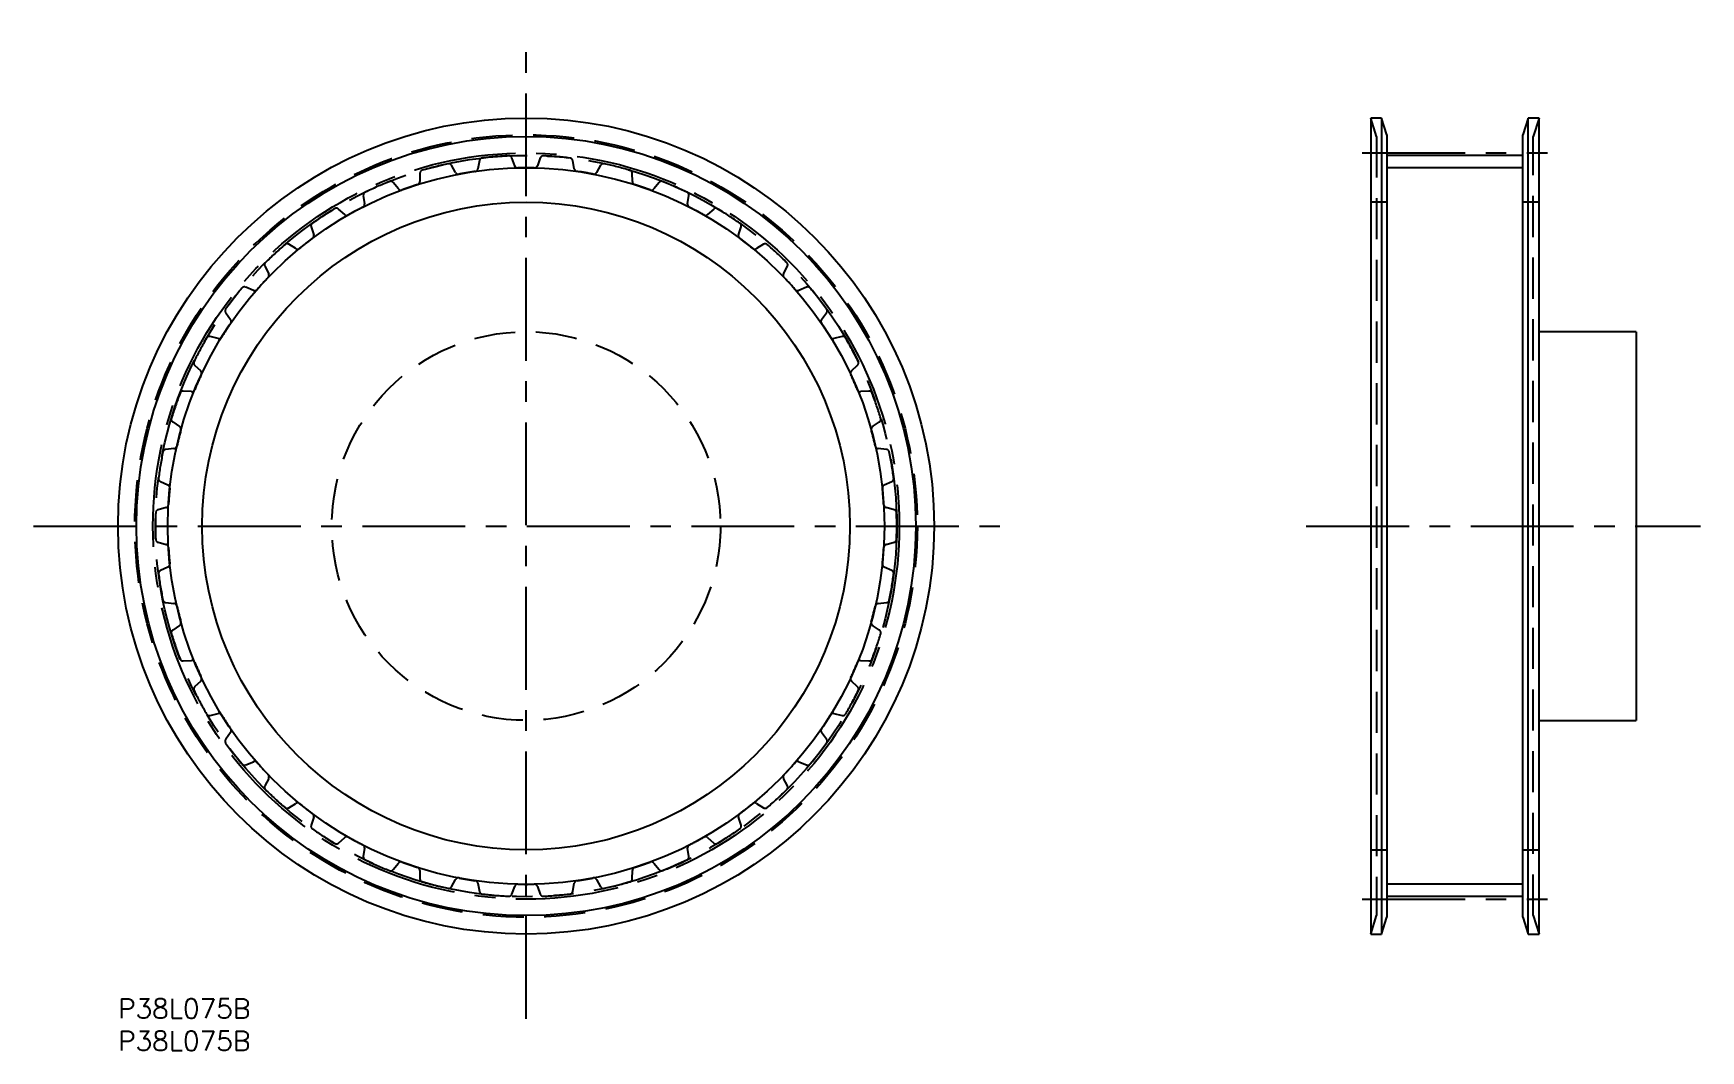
# Model space of a CAD drawing. Extents: x -13 to 244, y -8 to 149.
import ezdxf

# ---------------------------------------------------------------- set-up
doc = ezdxf.new("R2010")
doc.units = 0
doc.header["$LTSCALE"] = 0.5
for name, pattern in [('CENTER', [50.8, 31.75, -6.35, 6.35, -6.35]), ('DASHED', [19.05, 12.7, -6.35]), ('PHANTOM', [63.5, 31.75, -6.35, 6.35, -6.35, 6.35, -6.35])]:
    doc.linetypes.add(name, pattern=pattern)
for name, color, linetype in [('MSM_CENTER', 1, 'CENTER'), ('MSM_CONTINUOUS', 7, 'CONTINUOUS'), ('MSM_DASHED', 4, 'DASHED'), ('MSM_IMAGINARY', 6, 'PHANTOM'), ('MSM_NARROW', 5, 'CONTINUOUS'), ('MSM_PART_NUMBER', 7, 'CONTINUOUS')]:
    doc.layers.add(name, color=color, linetype=linetype)
doc.styles.get("Standard").update_dxf_attribs({"font": 'txt.shx', "height": 3, "bigfont": 'bigfont.shx'})

msp = doc.modelspace()

# ---------------------------------------------------------------- linework, layer by layer
at = {"layer": 'MSM_CENTER'}
for p, q in [((63, -3.07), (63, 149.07)), ((192.09, 130.61), (220.69, 130.61)), ((-13.07, 73), (139.07, 73)), ((183.44, 73), (244.33, 73)), ((192.09, 15.4), (220.69, 15.4))]:
    msp.add_line(p, q, dxfattribs=at)
msp.add_circle((63, 73), 57.61, dxfattribs=at)
at = {"layer": 'MSM_CONTINUOUS'}
for p, q in [((195.07, 136), (193.39, 136)), ((193.39, 136), (193.39, 10)), ((195.89, 133.4), (195.07, 136)), ((195.07, 136), (195.07, 10)), ((217.71, 136), (216.89, 133.4)), ((219.39, 136), (217.71, 136)), ((217.71, 10), (217.71, 136)), ((219.39, 10), (219.39, 136)), ((195.89, 133.4), (195.89, 12.6)), ((216.89, 12.6), (216.89, 133.4)), ((216.89, 130.23), (195.89, 130.23)), ((234.39, 103), (219.39, 103)), ((234.39, 103), (234.39, 43)), ((219.39, 43), (234.39, 43)), ((216.89, 15.78), (195.89, 15.78)), ((195.07, 10), (195.89, 12.6)), ((216.89, 12.6), (217.71, 10)), ((193.39, 10), (195.07, 10)), ((217.71, 10), (219.39, 10))]:
    msp.add_line(p, q, dxfattribs=at)
for radius in [63, 60.15, 50]:
    msp.add_circle((63, 73), radius, dxfattribs=at)
at = {"layer": 'MSM_DASHED'}
for p, q in [((194.29, 133.15), (193.39, 136)), ((219.39, 136), (218.49, 133.15)), ((194.29, 133.15), (194.29, 12.85)), ((218.49, 12.85), (218.49, 133.15)), ((55.8, 129.42), (55.57, 128.16)), ((61.25, 128.63), (60.81, 129.83)), ((65.19, 129.83), (64.75, 128.63)), ((70.43, 128.16), (70.2, 129.42)), ((46.61, 127.46), (46.59, 126.18)), ((52.12, 127.58), (51.49, 128.7)), ((74.51, 128.7), (73.88, 127.58)), ((79.41, 126.18), (79.39, 127.46)), ((37.87, 124.02), (38.06, 122.76)), ((43.28, 125.05), (42.48, 126.04)), ((83.52, 126.04), (82.72, 125.05)), ((87.94, 122.76), (88.13, 124.02)), ((34.99, 121.09), (34.03, 121.94)), ((91.97, 121.94), (91.01, 121.09)), ((195.89, 123), (193.39, 123)), ((219.39, 123), (216.89, 123)), ((29.82, 119.19), (30.21, 117.97)), ((95.79, 117.97), (96.18, 119.19)), ((27.45, 115.83), (26.37, 116.51)), ((99.63, 116.51), (98.55, 115.83)), ((22.67, 113.1), (23.26, 111.96)), ((102.74, 111.96), (103.33, 113.1)), ((20.89, 109.39), (19.71, 109.88)), ((106.29, 109.88), (105.11, 109.39)), ((16.62, 105.92), (17.39, 104.89)), ((108.61, 104.89), (109.38, 105.92)), ((15.47, 101.96), (14.22, 102.25)), ((111.78, 102.25), (110.53, 101.96)), ((11.83, 97.83), (12.76, 96.95)), ((113.24, 96.95), (114.17, 97.83)), ((11.35, 93.75), (10.07, 93.83)), ((115.93, 93.83), (114.65, 93.75)), ((8.44, 89.07), (9.5, 88.35)), ((116.5, 88.35), (117.56, 89.07)), ((8.64, 84.96), (7.37, 84.83)), ((118.63, 84.83), (117.36, 84.96)), ((6.54, 79.87), (7.71, 79.34)), ((118.29, 79.34), (119.46, 79.87)), ((7.42, 75.85), (6.18, 75.51)), ((119.82, 75.51), (118.58, 75.85)), ((6.18, 70.49), (7.42, 70.15)), ((118.58, 70.15), (119.82, 70.49)), ((7.71, 66.66), (6.54, 66.13)), ((119.46, 66.13), (118.29, 66.66)), ((7.37, 61.17), (8.64, 61.04)), ((117.36, 61.04), (118.63, 61.17)), ((9.5, 57.65), (8.44, 56.93)), ((117.56, 56.93), (116.5, 57.65)), ((10.07, 52.17), (11.35, 52.25)), ((114.65, 52.25), (115.93, 52.17)), ((12.76, 49.05), (11.83, 48.17)), ((114.17, 48.17), (113.24, 49.05)), ((14.22, 43.75), (15.47, 44.04)), ((110.53, 44.04), (111.78, 43.75)), ((17.39, 41.11), (16.62, 40.08)), ((109.38, 40.08), (108.61, 41.11)), ((19.71, 36.12), (20.89, 36.61)), ((105.11, 36.61), (106.29, 36.12)), ((23.26, 34.04), (22.67, 32.9)), ((103.33, 32.9), (102.74, 34.04)), ((26.37, 29.49), (27.45, 30.17)), ((98.55, 30.17), (99.63, 29.49)), ((30.21, 28.03), (29.82, 26.81)), ((96.18, 26.81), (95.79, 28.03)), ((34.03, 24.06), (34.99, 24.91)), ((38.06, 23.24), (37.87, 21.98)), ((88.13, 21.98), (87.94, 23.24)), ((91.01, 24.91), (91.97, 24.06)), ((42.48, 19.96), (43.28, 20.95)), ((82.72, 20.95), (83.52, 19.96)), ((193.39, 23), (195.89, 23)), ((216.89, 23), (219.39, 23)), ((46.59, 19.82), (46.61, 18.54)), ((51.49, 17.3), (52.12, 18.42)), ((73.88, 18.42), (74.51, 17.3)), ((79.39, 18.54), (79.41, 19.82)), ((55.57, 17.84), (55.8, 16.58)), ((60.81, 16.17), (61.25, 17.37)), ((64.75, 17.37), (65.19, 16.17)), ((70.2, 16.58), (70.43, 17.84)), ((193.39, 10), (194.29, 12.85)), ((218.49, 12.85), (219.39, 10))]:
    msp.add_line(p, q, dxfattribs=at)
for radius in [60.4, 30]:
    msp.add_circle((63, 73), radius, dxfattribs=at)
for centre, radius, start, end in [((63, 73), 57.22, 102.1577, 106.2633), ((51.05, 128.45), 0.5, 29.4737, 102.1577), ((56.29, 129.33), 0.5, 96.7896, 169.4737), ((63, 73), 57.23, 92.684, 96.7896), ((60.34, 129.66), 0.5, 20, 92.684), ((65.66, 129.66), 0.5, 87.316, 160), ((63, 73), 57.22, 83.2104, 87.316), ((69.71, 129.33), 0.5, 10.5263, 83.2104), ((74.95, 128.45), 0.5, 77.8423, 150.5263), ((63, 73), 57.22, 73.7367, 77.8423), ((63, 73), 57.22, 111.6314, 115.737), ((42.09, 125.73), 0.5, 38.9474, 111.6314), ((46.09, 126.19), 0.5, 287.6351, 358.9474), ((47.11, 127.46), 0.5, 106.2633, 178.9474), ((52.55, 127.83), 0.5, 209.4737, 280.786), ((63, 73), 55.31, 98.1614, 100.786), ((55.08, 128.25), 0.5, 278.1614, 349.4737), ((61.72, 128.8), 0.5, 200, 271.3123), ((63, 73), 55.32, 88.6877, 91.3123), ((64.28, 128.8), 0.5, 268.6877, 340), ((70.92, 128.25), 0.5, 190.5263, 261.8386), ((63, 73), 55.32, 79.214, 81.8386), ((73.45, 127.83), 0.5, 259.214, 330.5263), ((78.89, 127.46), 0.5, 1.0526, 73.7367), ((79.91, 126.19), 0.5, 181.0526, 252.3649), ((83.91, 125.73), 0.5, 68.3686, 141.0526), ((63, 73), 57.22, 64.263, 68.3686), ((38.37, 124.1), 0.5, 115.737, 188.4211), ((43.67, 125.36), 0.5, 218.9474, 290.2597), ((63, 73), 55.31, 107.6351, 110.2597), ((63, 73), 55.31, 69.7403, 72.3649), ((82.33, 125.36), 0.5, 249.7403, 321.0526), ((87.63, 124.1), 0.5, 351.5789, 64.263), ((63, 73), 57.22, 121.1051, 125.2107), ((33.7, 121.57), 0.5, 48.4211, 121.1051), ((35.32, 121.47), 0.5, 228.4211, 299.7333), ((63, 73), 55.31, 117.1088, 119.7333), ((37.57, 122.68), 0.5, 297.1088, 8.4211), ((88.43, 122.68), 0.5, 171.5789, 242.8912), ((63, 73), 55.31, 60.2667, 62.8912), ((90.68, 121.47), 0.5, 240.2667, 311.5789), ((92.3, 121.57), 0.5, 58.8949, 131.5789), ((63, 73), 57.22, 54.7893, 58.8949), ((30.29, 119.35), 0.5, 125.2107, 197.8947), ((95.71, 119.35), 0.5, 342.1053, 54.7893), ((63, 73), 57.22, 130.5788, 134.6844), ((26.1, 116.08), 0.5, 57.8947, 130.5788), ((27.72, 116.25), 0.5, 237.8947, 309.207), ((63, 73), 55.32, 126.5825, 129.207), ((29.74, 117.82), 0.5, 306.5824, 17.8947), ((96.26, 117.82), 0.5, 162.1053, 233.4175), ((63, 73), 55.31, 50.793, 53.4175), ((98.28, 116.25), 0.5, 230.793, 302.1053), ((99.9, 116.08), 0.5, 49.4212, 122.1053), ((63, 73), 57.22, 45.3156, 49.4212), ((23.11, 113.33), 0.5, 134.6844, 207.3684), ((102.89, 113.33), 0.5, 332.6316, 45.3156), ((63, 73), 55.31, 136.0561, 138.6807), ((22.81, 111.73), 0.5, 316.0561, 27.3684), ((103.19, 111.73), 0.5, 152.6316, 223.9439), ((63, 73), 55.32, 41.3193, 43.9439), ((63, 73), 57.22, 140.0525, 144.1581), ((19.51, 109.42), 0.5, 67.3684, 140.0525), ((21.08, 109.85), 0.5, 247.3684, 318.6807), ((104.92, 109.85), 0.5, 221.3193, 292.6316), ((106.49, 109.42), 0.5, 39.9475, 112.6316), ((63, 73), 57.22, 35.8419, 39.9475), ((17.02, 106.22), 0.5, 144.1581, 216.8421), ((108.98, 106.22), 0.5, 323.1579, 35.8419), ((63, 73), 55.32, 145.5298, 148.1544), ((16.98, 104.59), 0.5, 325.5298, 36.8421), ((109.02, 104.59), 0.5, 143.1579, 214.4702), ((63, 73), 55.31, 31.8456, 34.4702), ((63, 73), 57.22, 149.5261, 153.6318), ((14.11, 101.77), 0.5, 76.8421, 149.5261), ((15.59, 102.45), 0.5, 256.8421, 328.1544), ((110.41, 102.45), 0.5, 211.8456, 283.1579), ((111.89, 101.77), 0.5, 30.4739, 103.1579), ((63, 73), 57.22, 26.3682, 30.4739), ((12.18, 98.19), 0.5, 153.6318, 226.3158), ((113.82, 98.19), 0.5, 313.6842, 26.3682), ((63, 73), 55.32, 155.0035, 157.6281), ((12.41, 96.59), 0.5, 335.0035, 46.3158), ((113.59, 96.59), 0.5, 133.6842, 204.9965), ((63, 73), 55.31, 22.3719, 24.9965), ((63, 73), 57.22, 158.9998, 163.1054), ((10.04, 93.33), 0.5, 86.3158, 158.9998), ((11.39, 94.24), 0.5, 266.3158, 337.6281), ((114.61, 94.24), 0.5, 202.3719, 273.6842), ((115.96, 93.33), 0.5, 21.0002, 93.6842), ((63, 73), 57.22, 16.8946, 21.0002), ((8.72, 89.48), 0.5, 163.1054, 235.7895), ((63, 73), 55.31, 164.4772, 167.1018), ((9.22, 87.94), 0.5, 344.4772, 55.7895), ((116.78, 87.94), 0.5, 124.2105, 195.5228), ((63, 73), 55.32, 12.8982, 15.5228), ((117.28, 89.48), 0.5, 304.2105, 16.8946), ((8.59, 85.46), 0.5, 275.7895, 347.1018), ((117.41, 85.46), 0.5, 192.8982, 264.2105), ((63, 73), 57.22, 168.4735, 172.5791), ((7.42, 84.33), 0.5, 95.7895, 168.4735), ((118.58, 84.33), 0.5, 11.5265, 84.2105), ((63, 73), 57.22, 7.4209, 11.5265), ((6.75, 80.33), 0.5, 172.5791, 245.2632), ((119.25, 80.33), 0.5, 294.7368, 7.4209), ((7.5, 78.88), 0.5, 353.9509, 65.2632), ((63, 73), 55.31, 173.9509, 176.5754), ((118.5, 78.88), 0.5, 114.7368, 186.0491), ((63, 73), 55.31, 3.4246, 6.0491), ((63, 73), 57.22, 177.9472, 182.0528), ((6.31, 75.03), 0.5, 105.2632, 177.9472), ((7.28, 76.33), 0.5, 285.2632, 356.5754), ((118.72, 76.33), 0.5, 183.4246, 254.7368), ((119.69, 75.03), 0.5, 2.0528, 74.7368), ((63, 73), 57.22, 357.9472, 2.0528), ((6.31, 70.97), 0.5, 182.0528, 254.7368), ((7.28, 69.67), 0.5, 3.4246, 74.7368), ((63, 73), 55.31, 183.4246, 186.0491), ((63, 73), 55.32, 353.9509, 356.5754), ((118.72, 69.67), 0.5, 105.2632, 176.5754), ((119.69, 70.97), 0.5, 285.2632, 357.9472), ((7.5, 67.12), 0.5, 294.7368, 6.0491), ((118.5, 67.12), 0.5, 173.9509, 245.2632), ((6.75, 65.67), 0.5, 114.7368, 187.4209), ((63, 73), 57.22, 187.4209, 191.5265), ((63, 73), 57.22, 348.4735, 352.5791), ((119.25, 65.67), 0.5, 352.5791, 65.2632), ((7.42, 61.67), 0.5, 191.5265, 264.2105), ((8.59, 60.54), 0.5, 12.8982, 84.2105), ((63, 73), 55.31, 192.8982, 195.5228), ((63, 73), 55.31, 344.4772, 347.1018), ((117.41, 60.54), 0.5, 95.7895, 167.1018), ((118.58, 61.67), 0.5, 275.7895, 348.4735), ((8.72, 56.52), 0.5, 124.2105, 196.8946), ((9.22, 58.06), 0.5, 304.2105, 15.5228), ((116.78, 58.06), 0.5, 164.4772, 235.7895), ((117.28, 56.52), 0.5, 343.1054, 55.7895), ((63, 73), 57.22, 196.8946, 201.0002), ((63, 73), 57.22, 338.9998, 343.1054), ((10.04, 52.67), 0.5, 201.0002, 273.6842), ((11.39, 51.76), 0.5, 22.3719, 93.6842), ((63, 73), 55.31, 202.3719, 204.9965), ((63, 73), 55.32, 335.0035, 337.6281), ((114.61, 51.76), 0.5, 86.3158, 157.6281), ((115.96, 52.67), 0.5, 266.3158, 338.9998), ((12.41, 49.41), 0.5, 313.6842, 24.9965), ((113.59, 49.41), 0.5, 155.0035, 226.3158), ((12.18, 47.81), 0.5, 133.6842, 206.3682), ((63, 73), 57.22, 206.3682, 210.4739), ((63, 73), 57.22, 329.5261, 333.6318), ((113.82, 47.81), 0.5, 333.6318, 46.3158), ((14.11, 44.23), 0.5, 210.4739, 283.1579), ((15.59, 43.55), 0.5, 31.8456, 103.1579), ((63, 73), 55.31, 211.8456, 214.4702), ((63, 73), 55.31, 325.5298, 328.1544), ((110.41, 43.55), 0.5, 76.8421, 148.1544), ((111.89, 44.23), 0.5, 256.8421, 329.5261), ((16.98, 41.41), 0.5, 323.1579, 34.4702), ((109.02, 41.41), 0.5, 145.5298, 216.8421), ((17.02, 39.78), 0.5, 143.1579, 215.8419), ((63, 73), 57.22, 215.8419, 219.9475), ((63, 73), 57.22, 320.0525, 324.1581), ((108.98, 39.78), 0.5, 324.1581, 36.8421), ((19.51, 36.58), 0.5, 219.9475, 292.6316), ((21.08, 36.15), 0.5, 41.3193, 112.6316), ((63, 73), 55.31, 221.3193, 223.9439), ((63, 73), 55.31, 316.0561, 318.6807), ((104.92, 36.15), 0.5, 67.3684, 138.6807), ((106.49, 36.58), 0.5, 247.3684, 320.0525), ((22.81, 34.27), 0.5, 332.6316, 43.9439), ((103.19, 34.27), 0.5, 136.0561, 207.3684), ((23.11, 32.67), 0.5, 152.6316, 225.3156), ((63, 73), 57.22, 225.3156, 229.4212), ((63, 73), 57.22, 310.5788, 314.6844), ((102.89, 32.67), 0.5, 314.6844, 27.3684), ((26.1, 29.92), 0.5, 229.4212, 302.1053), ((27.72, 29.75), 0.5, 50.793, 122.1053), ((63, 73), 55.31, 230.793, 233.4175), ((29.74, 28.18), 0.5, 342.1053, 53.4175), ((96.26, 28.18), 0.5, 126.5824, 197.8947), ((63, 73), 55.32, 306.5825, 309.207), ((98.28, 29.75), 0.5, 57.8947, 129.207), ((99.9, 29.92), 0.5, 237.8947, 310.5788), ((30.29, 26.65), 0.5, 162.1053, 234.7893), ((63, 73), 57.22, 234.7893, 238.8949), ((63, 73), 57.22, 301.1051, 305.2107), ((95.71, 26.65), 0.5, 305.2107, 17.8947), ((33.7, 24.43), 0.5, 238.8949, 311.5789), ((35.32, 24.53), 0.5, 60.2667, 131.5789), ((63, 73), 55.31, 240.2667, 242.8912), ((37.57, 23.32), 0.5, 351.5789, 62.8912), ((88.43, 23.32), 0.5, 117.1088, 188.4211), ((63, 73), 55.31, 297.1088, 299.7333), ((90.68, 24.53), 0.5, 48.4211, 119.7333), ((92.3, 24.43), 0.5, 228.4211, 301.1051), ((38.37, 21.9), 0.5, 171.5789, 244.263), ((63, 73), 57.22, 244.263, 248.3686), ((43.67, 20.64), 0.5, 69.7403, 141.0526), ((63, 73), 55.31, 249.7403, 252.3649), ((63, 73), 55.32, 287.6351, 290.2597), ((82.33, 20.64), 0.5, 38.9474, 110.2597), ((63, 73), 57.22, 291.6314, 295.737), ((87.63, 21.9), 0.5, 295.737, 8.4211), ((42.09, 20.27), 0.5, 248.3686, 321.0526), ((46.09, 19.81), 0.5, 1.0526, 72.3649), ((47.11, 18.54), 0.5, 181.0526, 253.7367), ((63, 73), 57.22, 253.7367, 257.8423), ((52.55, 18.17), 0.5, 79.214, 150.5263), ((63, 73), 55.32, 259.214, 261.8386), ((55.08, 17.75), 0.5, 10.5263, 81.8386), ((70.92, 17.75), 0.5, 98.1614, 169.4737), ((63, 73), 55.32, 278.1614, 280.786), ((73.45, 18.17), 0.5, 29.4737, 100.786), ((63, 73), 57.22, 282.1577, 286.2633), ((78.89, 18.54), 0.5, 286.2633, 358.9474), ((79.91, 19.81), 0.5, 107.6351, 178.9474), ((83.91, 20.27), 0.5, 218.9474, 291.6314), ((51.05, 17.55), 0.5, 257.8423, 330.5263), ((56.29, 16.67), 0.5, 190.5263, 263.2104), ((63, 73), 57.22, 263.2104, 267.316), ((60.34, 16.34), 0.5, 267.316, 340), ((61.72, 17.2), 0.5, 88.6877, 160), ((63, 73), 55.32, 268.6877, 271.3123), ((64.28, 17.2), 0.5, 20, 91.3123), ((65.66, 16.34), 0.5, 200, 272.684), ((63, 73), 57.22, 272.684, 276.7896), ((69.71, 16.67), 0.5, 276.7896, 349.4737), ((74.95, 17.55), 0.5, 209.4737, 282.1577)]:
    msp.add_arc(centre, radius, start, end, dxfattribs=at)
at = {"layer": 'MSM_IMAGINARY'}
msp.add_circle((63, 73), 57.23, dxfattribs=at)
at = {"layer": 'MSM_NARROW'}
for p, q in [((61.38, 128.29), (61.25, 128.63)), ((64.62, 128.29), (64.75, 128.63)), ((216.89, 128.32), (195.89, 128.32)), ((216.89, 17.69), (195.89, 17.69))]:
    msp.add_line(p, q, dxfattribs=at)
msp.add_circle((63, 73), 55.32, dxfattribs=at)

# ---------------------------------------------------------------- texts
at = {"layer": 'MSM_PART_NUMBER'}
for p in [(0, -3), (0, -8)]:
    msp.add_text('P38L075B', height=3, dxfattribs=at).set_placement(p)

doc.saveas('drawing.dxf')
